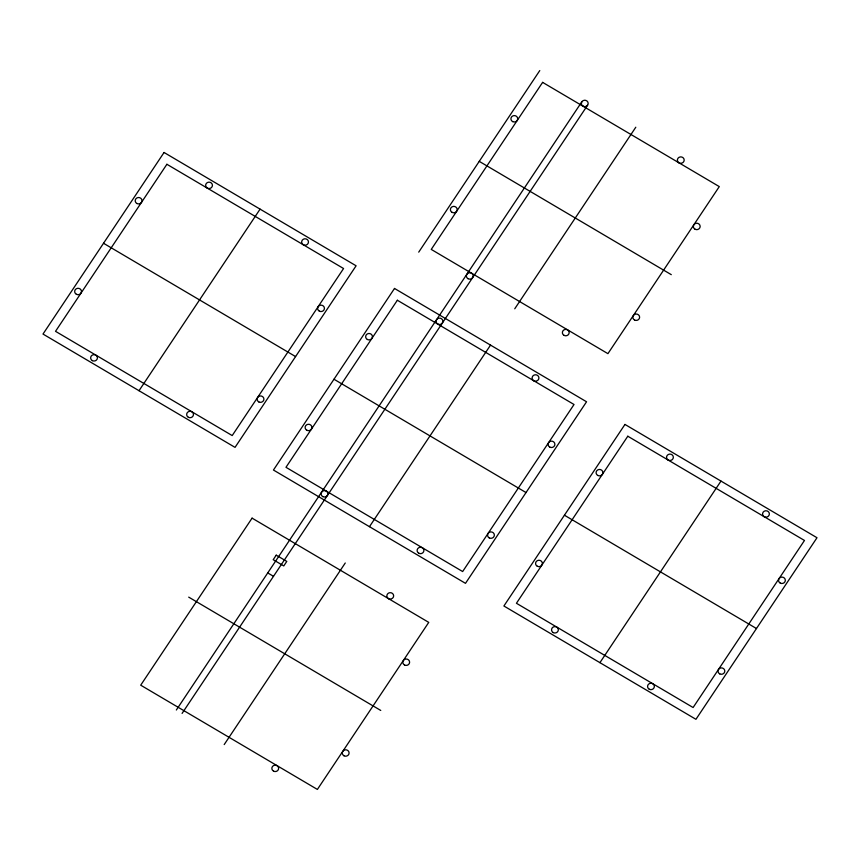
<?xml version="1.0" encoding="UTF-8"?>
<svg xmlns="http://www.w3.org/2000/svg" width="860" height="860" viewBox="0 0 860 860"><rect width="100%" height="100%" fill="white"/><g stroke="black" fill="none" stroke-linecap="round" stroke-linejoin="round"><path stroke-width="1.29" d="M139.019 390.709L260.075 209.141M418.723 252.141L539.779 70.563M176.343 710.005L581.876 101.738M182.094 713.402L587.638 105.135M224.202 744.577L345.258 562.999M369.467 526.685L490.533 345.107M514.742 308.794L635.798 127.226M599.925 662.662L720.981 481.084M479.246 161.357L671.294 274.662M103.533 243.273L295.571 356.577M333.981 379.238L526.019 492.554M564.429 515.215L756.467 628.531M267.739 572.921L273.501 576.318M188.705 597.13L380.754 710.446M164.056 152.478L43 334.056L235.038 447.372L356.104 265.794L164.056 152.478M166.894 164.281L55.524 331.326L232.2 435.568L343.57 268.524L166.894 164.281M394.504 288.455L273.448 470.033L465.496 583.338L586.552 401.77L394.504 288.455M252.077 518.139L140.707 685.183L317.383 789.437L428.753 622.382L252.077 518.139M397.352 300.248L285.971 467.302L462.648 571.545L574.029 404.501L397.352 300.248M542.617 82.367L431.247 249.411L607.923 353.654L719.293 186.609L542.617 82.367M276.232 555.162L273.2 559.699L283.768 565.934L286.788 561.397L276.232 555.162M624.962 424.431L503.895 605.999L695.944 719.315L817 537.736L624.962 424.431M627.8 436.224L516.43 603.268L693.106 707.522L804.476 540.467L627.8 436.224M367.37 339.485A3.408 3.214 -2.2 0 0 372.444 336.636A3.408 3.214 -2.2 0 0 367.317 333.927A3.408 3.214 -2.2 0 0 367.37 339.485M306.837 430.269A3.408 3.214 -2.2 0 0 311.922 427.431A3.408 3.214 -2.2 0 0 306.784 424.711A3.408 3.214 -2.2 0 0 306.837 430.269M418.831 553.27A3.408 3.214 -2.2 0 0 423.915 550.432A3.408 3.214 -2.2 0 0 418.777 547.712A3.408 3.214 -2.2 0 0 418.831 553.27M322.812 496.618A3.408 3.214 -2.2 0 0 327.896 493.78A3.408 3.214 -2.2 0 0 322.758 491.06A3.408 3.214 -2.2 0 0 322.812 496.618M549.809 447.125A3.408 3.214 -2.2 0 0 554.893 444.287A3.408 3.214 -2.2 0 0 549.755 441.567A3.408 3.214 -2.2 0 0 549.809 447.125M489.275 537.919A3.408 3.214 -2.2 0 0 494.36 535.071A3.408 3.214 -2.2 0 0 489.233 532.351A3.408 3.214 -2.2 0 0 489.275 537.919M437.815 324.123A3.408 3.214 -2.2 0 0 442.9 321.274A3.408 3.214 -2.2 0 0 437.762 318.565A3.408 3.214 -2.2 0 0 437.815 324.123M533.834 380.776A3.408 3.214 -2.2 0 0 538.919 377.938A3.408 3.214 -2.2 0 0 533.78 375.218A3.408 3.214 -2.2 0 0 533.834 380.776M388.569 598.667A3.408 3.214 -2.2 0 0 393.654 595.819A3.408 3.214 -2.2 0 0 388.516 593.11A3.408 3.214 -2.2 0 0 388.569 598.667M344.011 755.8A3.408 3.214 -2.2 0 0 349.096 752.962A3.408 3.214 -2.2 0 0 343.957 750.242A3.408 3.214 -2.2 0 0 344.011 755.8M404.544 665.016A3.408 3.214 -2.2 0 0 409.618 662.178A3.408 3.214 -2.2 0 0 404.49 659.459A3.408 3.214 -2.2 0 0 404.544 665.016M273.566 771.162A3.408 3.214 -2.2 0 0 278.64 768.324A3.408 3.214 -2.2 0 0 273.512 765.604A3.408 3.214 -2.2 0 0 273.566 771.162M764.282 516.752A3.408 3.214 -2.2 0 0 769.367 513.904A3.408 3.214 -2.2 0 0 764.239 511.195A3.408 3.214 -2.2 0 0 764.282 516.752M668.263 460.1A3.408 3.214 -2.2 0 0 673.348 457.251A3.408 3.214 -2.2 0 0 668.209 454.542A3.408 3.214 -2.2 0 0 668.263 460.1M719.734 673.885A3.408 3.214 -2.2 0 0 724.808 671.047A3.408 3.214 -2.2 0 0 719.68 668.327A3.408 3.214 -2.2 0 0 719.734 673.885M780.257 583.101A3.408 3.214 -2.2 0 0 785.341 580.263A3.408 3.214 -2.2 0 0 780.203 577.544A3.408 3.214 -2.2 0 0 780.257 583.101M553.259 632.595A3.408 3.214 -2.2 0 0 558.344 629.746A3.408 3.214 -2.2 0 0 553.206 627.037A3.408 3.214 -2.2 0 0 553.259 632.595M649.279 689.247A3.408 3.214 -2.2 0 0 654.363 686.409A3.408 3.214 -2.2 0 0 649.236 683.689A3.408 3.214 -2.2 0 0 649.279 689.247M537.285 566.245A3.408 3.214 -2.2 0 0 542.37 563.397A3.408 3.214 -2.2 0 0 537.242 560.688A3.408 3.214 -2.2 0 0 537.285 566.245M597.818 475.462A3.408 3.214 -2.2 0 0 602.903 472.613A3.408 3.214 -2.2 0 0 597.764 469.893A3.408 3.214 -2.2 0 0 597.818 475.462M679.11 162.895A3.408 3.214 -2.2 0 0 684.184 160.046A3.408 3.214 -2.2 0 0 679.056 157.326A3.408 3.214 -2.2 0 0 679.11 162.895M583.08 106.231A3.408 3.214 -2.2 0 0 588.165 103.394A3.408 3.214 -2.2 0 0 583.037 100.674A3.408 3.214 -2.2 0 0 583.08 106.231M634.551 320.027A3.408 3.214 -2.2 0 0 639.625 317.179A3.408 3.214 -2.2 0 0 634.497 314.47A3.408 3.214 -2.2 0 0 634.551 320.027M695.073 229.244A3.408 3.214 -2.2 0 0 700.158 226.395A3.408 3.214 -2.2 0 0 695.02 223.675A3.408 3.214 -2.2 0 0 695.073 229.244M468.077 278.726A3.408 3.214 -2.2 0 0 473.161 275.888A3.408 3.214 -2.2 0 0 468.023 273.168A3.408 3.214 -2.2 0 0 468.077 278.726M564.096 335.389A3.408 3.214 -2.2 0 0 569.18 332.54A3.408 3.214 -2.2 0 0 564.053 329.821A3.408 3.214 -2.2 0 0 564.096 335.389M452.113 212.377A3.408 3.214 -2.2 0 0 457.187 209.539A3.408 3.214 -2.2 0 0 452.059 206.819A3.408 3.214 -2.2 0 0 452.113 212.377M512.635 121.593A3.408 3.214 -2.2 0 0 517.72 118.755A3.408 3.214 -2.2 0 0 512.582 116.035A3.408 3.214 -2.2 0 0 512.635 121.593M303.387 244.81A3.408 3.214 -2.2 0 0 308.471 241.961A3.408 3.214 -2.2 0 0 303.333 239.241A3.408 3.214 -2.2 0 0 303.387 244.81M207.368 188.147A3.408 3.214 -2.2 0 0 212.441 185.308A3.408 3.214 -2.2 0 0 207.314 182.589A3.408 3.214 -2.2 0 0 207.368 188.147M258.828 401.942A3.408 3.214 -2.2 0 0 263.912 399.094A3.408 3.214 -2.2 0 0 258.774 396.385A3.408 3.214 -2.2 0 0 258.828 401.942M319.361 311.159A3.408 3.214 -2.2 0 0 324.435 308.31A3.408 3.214 -2.2 0 0 319.307 305.59A3.408 3.214 -2.2 0 0 319.361 311.159M92.364 360.641A3.408 3.214 -2.2 0 0 97.438 357.803A3.408 3.214 -2.2 0 0 92.31 355.083A3.408 3.214 -2.2 0 0 92.364 360.641M188.383 417.304A3.408 3.214 -2.2 0 0 193.468 414.456A3.408 3.214 -2.2 0 0 188.329 411.736A3.408 3.214 -2.2 0 0 188.383 417.304M76.389 294.292A3.408 3.214 -2.2 0 0 81.474 291.454A3.408 3.214 -2.2 0 0 76.336 288.734A3.408 3.214 -2.2 0 0 76.389 294.292M136.912 203.508A3.408 3.214 -2.2 0 0 141.997 200.67A3.408 3.214 -2.2 0 0 136.869 197.95A3.408 3.214 -2.2 0 0 136.912 203.508"/></g></svg>
